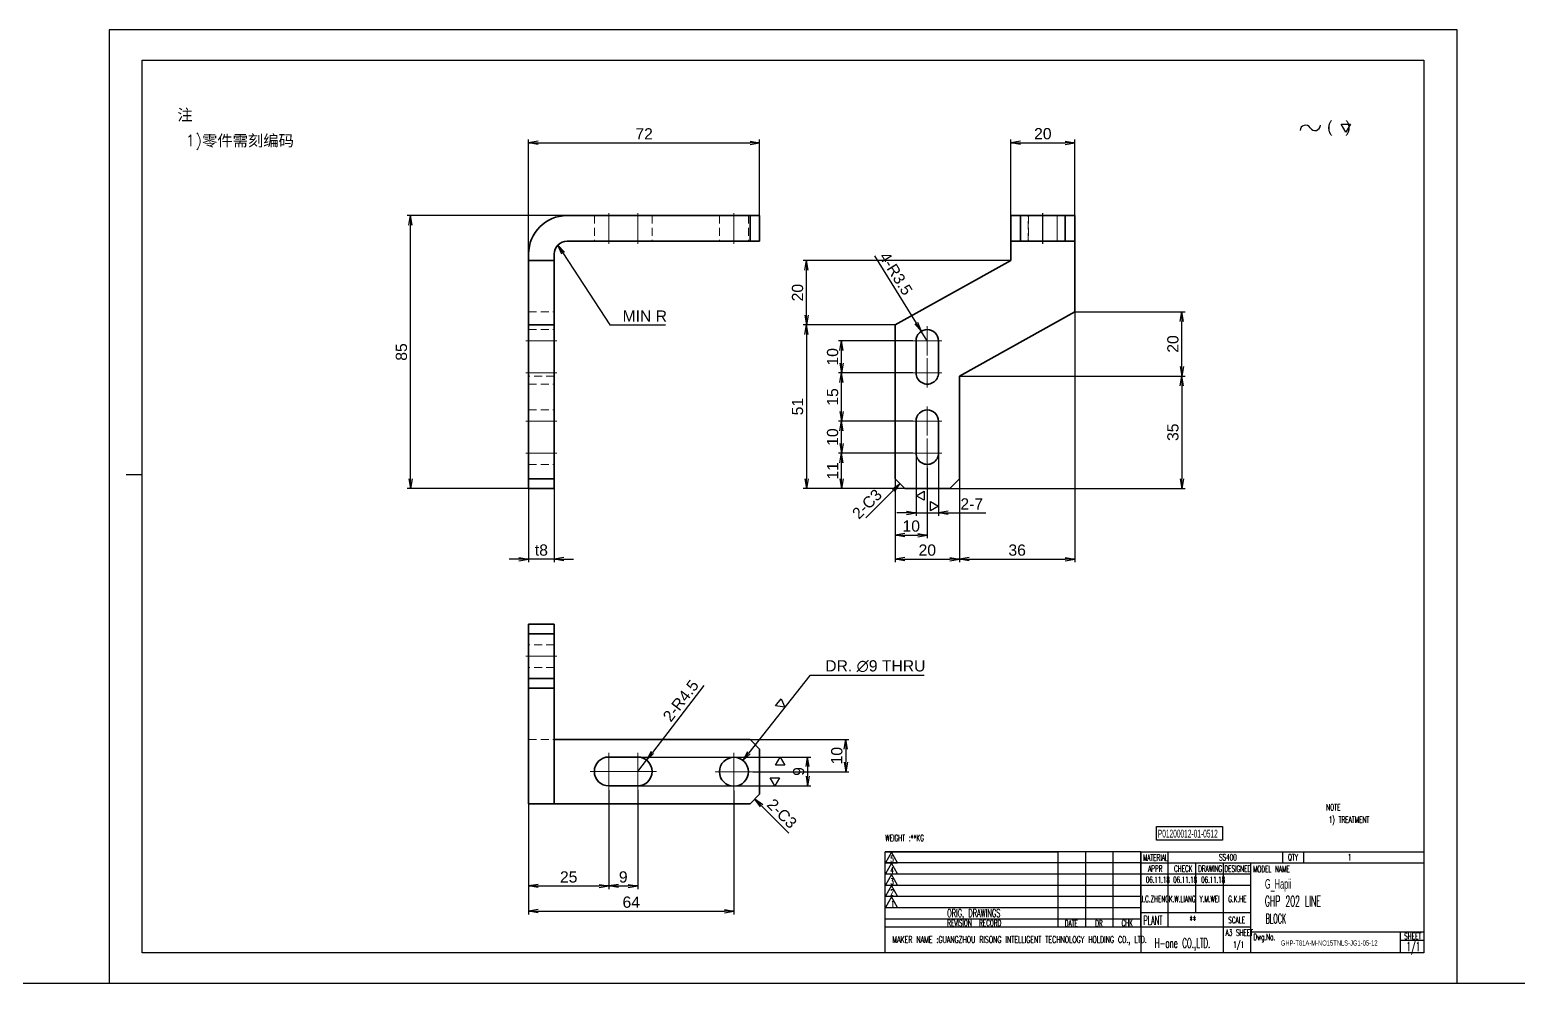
# Model space of a CAD drawing. Header units: millimetres. Extents: x 1842 to 16330, y -758 to 3963.
# Drawn here: x 4625.8 to 5089.6, y -758.3 to -461.3 of the extents above; entities that cross this region are included whole.
import ezdxf
from ezdxf.enums import TextEntityAlignment as Align

# ---------------------------------------------------------------- set-up
doc = ezdxf.new("R2010")
doc.units = ezdxf.units.MM
doc.linetypes.add('CENTER-HOKUTO', pattern=[23, 20, -1, 1, -1])
doc.linetypes.add('HIDDEN-HOKUTO', pattern=[3.8, 2.5, -1.3])
doc.layers.add('AM_7', color=2, linetype='CENTER-HOKUTO', lineweight=30)
doc.layers.add('AM_HID', color=1, linetype='HIDDEN-HOKUTO', lineweight=25)
doc.layers.add('title_frame', color=7, linetype='Continuous')
doc.layers.add('word_dim', color=253, linetype='Continuous')
doc.styles.add('MX_NOTE_STANDARD', font='txt.shx', dxfattribs={"bigfont": 'bigfont.shx'})
doc.styles.get("Standard").update_dxf_attribs({"font": 'arial.ttf'})
doc.dimstyles.new('RS1-1', dxfattribs={"dimtxt": 3.5, "dimasz": 3, "dimexe": 1, "dimexo": 0, "dimgap": 1, "dimtad": 3, "dimdsep": 46, "dimtxsty": 'Standard', "dimblk1": 'OPEN', "dimblk2": 'OPEN', "dimsah": 1, "dimcen": 0, "dimclrd": 256, "dimclre": 256, "dimclrt": 3, "dimazin": 2, "dimtfac": 1, "dimtmove": 0, "dimatfit": 3, "dimldrblk": 'OPEN', "dimfxl": 0, "dimtolj": 1, "dimtzin": 0, "dimarcsym": 0})

# ---------------------------------------------------------------- blocks, each defined once
blk = doc.blocks.new('A$C404331B6')
at = {"layer": 'title_frame'}
for p, q in [((0, -31.5), (0, 0)), ((0, 0), (53.9, 0)), ((79.62, 0), (0, 0)), ((53.9, -23.5), (53.9, 0)), ((62.48, -23.5), (62.48, 0)), ((62.48, -23.5), (62.48, 0)), ((71.05, -23.5), (71.05, 0)), ((71.05, -23.5), (71.05, 0)), ((79.62, 0), (79.62, -31.5)), ((79.62, 0), (167.83, 0)), ((88.2, -23.5), (88.2, 0)), ((123.73, 0), (123.73, -3.5)), ((130.3, 0), (130.3, -3.5)), ((53.9, -3.5), (0, -3.5)), ((79.62, -3.5), (0, -3.5)), ((1.98, -0.12), (0.1, -3.45)), ((0.1, -3.45), (3.86, -3.45)), ((1.98, -3.6), (0.1, -6.92)), ((3.86, -3.45), (1.98, -0.12)), ((3.86, -6.92), (1.98, -3.6)), ((79.62, -3.5), (167.83, -3.5)), ((96.78, -18.9), (96.78, -3.5)), ((105.35, -31.5), (105.35, -3.5)), ((113.92, -31.5), (113.92, -3.5)), ((53.9, -7), (0, -7)), ((79.62, -7), (0, -7)), ((0.1, -6.92), (3.86, -6.92)), ((1.98, -7.13), (0.1, -10.45)), ((3.86, -10.45), (1.98, -7.13)), ((113.92, -7), (79.62, -7)), ((53.9, -10.5), (0, -10.5)), ((79.62, -10.5), (0, -10.5)), ((0.1, -10.45), (3.86, -10.45)), ((1.98, -10.54), (0.1, -13.87)), ((0.1, -13.87), (3.86, -13.87)), ((3.86, -13.87), (1.98, -10.54)), ((113.92, -10.5), (79.62, -10.5)), ((53.9, -14), (0, -14)), ((79.62, -14), (0, -14)), ((53.9, -17.5), (0, -17.5)), ((79.62, -17.5), (0, -17.5)), ((1.98, -14.07), (0.1, -17.4)), ((0.1, -17.4), (3.86, -17.4)), ((3.86, -17.4), (1.98, -14.07)), ((53.9, -21), (0, -21)), ((79.62, -21), (0, -21)), ((79.62, -18.9), (113.92, -18.9)), ((79.62, -23.5), (0, -23.5)), ((113.92, -23.5), (79.62, -23.5)), ((113.92, -25), (167.83, -25)), ((160.48, -25), (160.48, -31.5)), ((160.48, -27.5), (167.83, -27.5)), ((167.83, -31.5), (0, -31.5))]:
    blk.add_line(p, q, dxfattribs=at)
at = {"layer": 'title_frame', "color": 3, "style": 'MX_NOTE_STANDARD', "width": 0.5341}
for s, height, p in [('5', 1.92, (1.59, -3.22)), ('MATERIAL', 1.973, (80.3, -2.79)), ('APPR', 1.973, (81.89, -6.26)), ('CHECK', 1.973, (89.99, -6.26)), ('DRAWING', 1.973, (97.51, -6.26)), ('DESIGNED', 1.973, (105.7, -6.26)), ('MODEL NAME', 1.973, (114.63, -6.41)), ('QTY', 1.973, (125.5, -2.7)), ('4', 1.92, (1.59, -6.7)), ('3', 1.92, (1.59, -10.23)), ('2', 1.92, (1.59, -13.64)), ('1', 1.92, (1.78, -17.17)), ('ORIG, DRAWINGS', 2.4112, (19.27, -20.34)), ('REVISION  RECORD', 1.9728, (19.32, -23.18)), ('DATE', 1.973, (55.94, -23.26)), ('DR', 1.973, (65.43, -23.27)), ('CHK', 1.973, (73.61, -23.23)), ('PLANT', 2.74, (80.46, -22.73)), ('SCALE', 1.973, (106.88, -22.28)), ('MAKER NAME :GUANGZHOU RISONG INTELLIGENT TECHNOLOGY HOLDING CO., LTD.', 2.16, (2.22, -28.43)), ('Dwg.No.', 1.973, (114.71, -27.52)), ('SHEET', 1.973, (161.71, -27.29))]:
    blk.add_text(s, height=height, dxfattribs=at).set_placement(p)
blk = doc.blocks.new('shiage0')
at = {"layer": 'word_dim', "color": 3, "linetype": 'Continuous'}
for centre, start, end in [((1.69, 0), 30, 180), ((4.61, 1.69), 210, 0)]:
    blk.add_arc(centre, 1.69, start, end, dxfattribs=at)
blk = doc.blocks.new('12')
at = {"layer": 'title_frame', "color": 3, "linetype": 'Continuous'}
blk.add_lwpolyline([(20.46, 3.03), (19.01, 5.53), (21.9, 5.53)], close=True, dxfattribs=at)
blk.add_blockref('shiage0', (6.23, 3.56), dxfattribs=at)
blk.add_text('(   )', height=3.5, dxfattribs=at).set_placement((14.64, 3.08))
blk = doc.blocks.new('_Open')
at = {"color": 0, "lineweight": -2}
for p, q in [((-1, 0.17), (0, 0)), ((-1, -0.17), (0, 0)), ((0, 0), (-1, 0))]:
    blk.add_line(p, q, dxfattribs=at)
blk = doc.blocks.new('*D926')
at = {"layer": 'DEFPOINTS', "color": 0, "linetype": 'Continuous', "ltscale": 2, "transparency": 16777216}
for p in [(4744.39, -519.13), (4793.22, -519.13), (4785.22, -604.13)]:
    blk.add_point(p, dxfattribs=at)
at = {"layer": 'word_dim', "linetype": 'Continuous', "lineweight": -2, "ltscale": 2, "transparency": 16777216}
for p, q in [((4793.22, -519.13), (4743.39, -519.13)), ((4744.39, -601.13), (4744.39, -522.13)), ((4785.22, -604.13), (4743.39, -604.13))]:
    blk.add_line(p, q, dxfattribs=at)
at = {"layer": 'word_dim', "linetype": 'Continuous', "lineweight": -2, "ltscale": 2, "transparency": 16777216, "xscale": 3, "yscale": 3, "zscale": 3}
for p, rotation in [((4744.39, -519.13), 90), ((4744.39, -604.13), 270)]:
    blk.add_blockref('_Open', p, dxfattribs=dict(at, rotation=rotation))
at = {"layer": 'word_dim', "color": 3, "linetype": 'Continuous', "ltscale": 2, "transparency": 16777216, "insert": (4741.61, -561.63), "char_height": 3.5, "attachment_point": 5, "rotation": 90}
blk.add_mtext('\\A1;85', dxfattribs=at)
blk = doc.blocks.new('*D927')
at = {"layer": 'DEFPOINTS', "color": 0, "linetype": 'Continuous', "ltscale": 2, "transparency": 16777216}
for p in [(4853.22, -496.43), (4853.22, -523.13), (4781.22, -536.42)]:
    blk.add_point(p, dxfattribs=at)
at = {"layer": 'word_dim', "linetype": 'Continuous', "lineweight": -2, "ltscale": 2, "transparency": 16777216}
for p, q in [((4781.22, -536.42), (4781.22, -495.43)), ((4853.22, -523.13), (4853.22, -495.43)), ((4784.22, -496.43), (4850.22, -496.43))]:
    blk.add_line(p, q, dxfattribs=at)
at = {"layer": 'word_dim', "linetype": 'Continuous', "lineweight": -2, "ltscale": 2, "transparency": 16777216, "xscale": 3, "yscale": 3, "zscale": 3, "rotation": 180}
blk.add_blockref('_Open', (4781.22, -496.43), dxfattribs=at)
at = {"layer": 'word_dim', "linetype": 'Continuous', "lineweight": -2, "ltscale": 2, "transparency": 16777216, "xscale": 3, "yscale": 3, "zscale": 3}
blk.add_blockref('_Open', (4853.22, -496.43), dxfattribs=at)
at = {"layer": 'word_dim', "color": 3, "linetype": 'Continuous', "ltscale": 2, "transparency": 16777216, "insert": (4817.22, -493.67), "char_height": 3.5, "attachment_point": 5}
blk.add_mtext('\\A1;72', dxfattribs=at)
blk = doc.blocks.new('*D928')
at = {"layer": 'DEFPOINTS', "color": 0, "linetype": 'Continuous', "ltscale": 2, "transparency": 16777216}
for p in [(4781.22, -604.13), (4789.22, -604.13), (4781.22, -626.14)]:
    blk.add_point(p, dxfattribs=at)
at = {"layer": 'word_dim', "linetype": 'Continuous', "lineweight": -2, "ltscale": 2, "transparency": 16777216}
for p, q in [((4781.22, -604.13), (4781.22, -627.14)), ((4789.22, -604.13), (4789.22, -627.14)), ((4778.22, -626.14), (4775.22, -626.14)), ((4789.22, -626.14), (4781.22, -626.14)), ((4792.22, -626.14), (4795.22, -626.14))]:
    blk.add_line(p, q, dxfattribs=at)
at = {"layer": 'word_dim', "linetype": 'Continuous', "lineweight": -2, "ltscale": 2, "transparency": 16777216, "xscale": 3, "yscale": 3, "zscale": 3}
blk.add_blockref('_Open', (4781.22, -626.14), dxfattribs=at)
at = {"layer": 'word_dim', "linetype": 'Continuous', "lineweight": -2, "ltscale": 2, "transparency": 16777216, "xscale": 3, "yscale": 3, "zscale": 3, "rotation": 180}
blk.add_blockref('_Open', (4789.22, -626.14), dxfattribs=at)
at = {"layer": 'word_dim', "color": 3, "linetype": 'Continuous', "ltscale": 2, "transparency": 16777216, "insert": (4785.22, -623.35), "char_height": 3.5, "attachment_point": 5}
blk.add_mtext('\\A1;t8', dxfattribs=at)
blk = doc.blocks.new('*D929')
at = {"layer": 'DEFPOINTS', "color": 0, "linetype": 'Continuous', "ltscale": 2, "transparency": 16777216}
for p in [(4895.46, -601.13), (4915.46, -601.13), (4915.46, -626.14)]:
    blk.add_point(p, dxfattribs=at)
at = {"layer": 'word_dim', "linetype": 'Continuous', "lineweight": -2, "ltscale": 2, "transparency": 16777216}
for p, q in [((4895.46, -601.13), (4895.46, -627.14)), ((4915.46, -601.13), (4915.46, -627.14)), ((4898.46, -626.14), (4912.46, -626.14))]:
    blk.add_line(p, q, dxfattribs=at)
at = {"layer": 'word_dim', "linetype": 'Continuous', "lineweight": -2, "ltscale": 2, "transparency": 16777216, "xscale": 3, "yscale": 3, "zscale": 3, "rotation": 180}
blk.add_blockref('_Open', (4895.46, -626.14), dxfattribs=at)
at = {"layer": 'word_dim', "linetype": 'Continuous', "lineweight": -2, "ltscale": 2, "transparency": 16777216, "xscale": 3, "yscale": 3, "zscale": 3}
blk.add_blockref('_Open', (4915.46, -626.14), dxfattribs=at)
at = {"layer": 'word_dim', "color": 3, "linetype": 'Continuous', "ltscale": 2, "transparency": 16777216, "insert": (4905.46, -623.35), "char_height": 3.5, "attachment_point": 5}
blk.add_mtext('\\A1;20', dxfattribs=at)
blk = doc.blocks.new('*D930')
at = {"layer": 'DEFPOINTS', "color": 0, "linetype": 'Continuous', "ltscale": 2, "transparency": 16777216}
for p in [(4951.46, -549.13), (4915.46, -601.13), (4951.46, -626.14)]:
    blk.add_point(p, dxfattribs=at)
at = {"layer": 'word_dim', "linetype": 'Continuous', "lineweight": -2, "ltscale": 2, "transparency": 16777216}
for p, q in [((4951.46, -549.13), (4951.46, -627.14)), ((4915.46, -601.13), (4915.46, -627.14)), ((4918.46, -626.14), (4948.46, -626.14))]:
    blk.add_line(p, q, dxfattribs=at)
at = {"layer": 'word_dim', "linetype": 'Continuous', "lineweight": -2, "ltscale": 2, "transparency": 16777216, "xscale": 3, "yscale": 3, "zscale": 3, "rotation": 180}
blk.add_blockref('_Open', (4915.46, -626.14), dxfattribs=at)
at = {"layer": 'word_dim', "linetype": 'Continuous', "lineweight": -2, "ltscale": 2, "transparency": 16777216, "xscale": 3, "yscale": 3, "zscale": 3}
blk.add_blockref('_Open', (4951.46, -626.14), dxfattribs=at)
at = {"layer": 'word_dim', "color": 3, "linetype": 'Continuous', "ltscale": 2, "transparency": 16777216, "insert": (4933.46, -623.35), "char_height": 3.5, "attachment_point": 5}
blk.add_mtext('\\A1;36', dxfattribs=at)
blk = doc.blocks.new('*D931')
at = {"layer": 'DEFPOINTS', "color": 0, "linetype": 'Continuous', "ltscale": 2, "transparency": 16777216}
for p in [(4915.46, -569.13), (4912.46, -604.13), (4984.79, -604.13)]:
    blk.add_point(p, dxfattribs=at)
at = {"layer": 'word_dim', "linetype": 'Continuous', "lineweight": -2, "ltscale": 2, "transparency": 16777216}
for p, q in [((4915.46, -569.13), (4985.79, -569.13)), ((4984.79, -572.13), (4984.79, -601.13)), ((4912.46, -604.13), (4985.79, -604.13))]:
    blk.add_line(p, q, dxfattribs=at)
at = {"layer": 'word_dim', "linetype": 'Continuous', "lineweight": -2, "ltscale": 2, "transparency": 16777216, "xscale": 3, "yscale": 3, "zscale": 3}
for p, rotation in [((4984.79, -569.13), 90), ((4984.79, -604.13), 270)]:
    blk.add_blockref('_Open', p, dxfattribs=dict(at, rotation=rotation))
at = {"layer": 'word_dim', "color": 3, "linetype": 'Continuous', "ltscale": 2, "transparency": 16777216, "insert": (4982, -586.63), "char_height": 3.5, "attachment_point": 5, "rotation": 90}
blk.add_mtext('\\A1;35', dxfattribs=at)
blk = doc.blocks.new('*D932')
at = {"layer": 'DEFPOINTS', "color": 0, "linetype": 'Continuous', "ltscale": 2, "transparency": 16777216}
for p in [(4951.46, -549.13), (4984.79, -549.13), (4915.46, -569.13)]:
    blk.add_point(p, dxfattribs=at)
at = {"layer": 'word_dim', "linetype": 'Continuous', "lineweight": -2, "ltscale": 2, "transparency": 16777216}
for p, q in [((4951.46, -549.13), (4985.79, -549.13)), ((4984.79, -566.13), (4984.79, -552.13)), ((4915.46, -569.13), (4985.79, -569.13))]:
    blk.add_line(p, q, dxfattribs=at)
at = {"layer": 'word_dim', "linetype": 'Continuous', "lineweight": -2, "ltscale": 2, "transparency": 16777216, "xscale": 3, "yscale": 3, "zscale": 3}
for p, rotation in [((4984.79, -549.13), 90), ((4984.79, -569.13), 270)]:
    blk.add_blockref('_Open', p, dxfattribs=dict(at, rotation=rotation))
at = {"layer": 'word_dim', "color": 3, "linetype": 'Continuous', "ltscale": 2, "transparency": 16777216, "insert": (4982, -559.13), "char_height": 3.5, "attachment_point": 5, "rotation": 90}
blk.add_mtext('\\A1;20', dxfattribs=at)
blk = doc.blocks.new('*D933')
at = {"layer": 'DEFPOINTS', "color": 0, "linetype": 'Continuous', "ltscale": 2, "transparency": 16777216}
for p in [(4895.46, -553.13), (4867.82, -604.13), (4900.55, -604.13)]:
    blk.add_point(p, dxfattribs=at)
at = {"layer": 'word_dim', "linetype": 'Continuous', "lineweight": -2, "ltscale": 2, "transparency": 16777216}
for p, q in [((4895.46, -553.13), (4866.82, -553.13)), ((4867.82, -556.13), (4867.82, -601.13)), ((4900.55, -604.13), (4866.82, -604.13))]:
    blk.add_line(p, q, dxfattribs=at)
at = {"layer": 'word_dim', "linetype": 'Continuous', "lineweight": -2, "ltscale": 2, "transparency": 16777216, "xscale": 3, "yscale": 3, "zscale": 3}
for p, rotation in [((4867.82, -553.13), 90), ((4867.82, -604.13), 270)]:
    blk.add_blockref('_Open', p, dxfattribs=dict(at, rotation=rotation))
at = {"layer": 'word_dim', "color": 3, "linetype": 'Continuous', "ltscale": 2, "transparency": 16777216, "insert": (4865.03, -578.63), "char_height": 3.5, "attachment_point": 5, "rotation": 90}
blk.add_mtext('\\A1;51', dxfattribs=at)
blk = doc.blocks.new('*D934')
at = {"layer": 'DEFPOINTS', "color": 0, "linetype": 'Continuous', "ltscale": 2, "transparency": 16777216}
for p in [(4867.82, -533.13), (4931.46, -533.13), (4895.46, -553.13)]:
    blk.add_point(p, dxfattribs=at)
at = {"layer": 'word_dim', "linetype": 'Continuous', "lineweight": -2, "ltscale": 2, "transparency": 16777216}
for p, q in [((4931.46, -533.13), (4866.82, -533.13)), ((4867.82, -550.13), (4867.82, -536.13)), ((4895.46, -553.13), (4866.82, -553.13))]:
    blk.add_line(p, q, dxfattribs=at)
at = {"layer": 'word_dim', "linetype": 'Continuous', "lineweight": -2, "ltscale": 2, "transparency": 16777216, "xscale": 3, "yscale": 3, "zscale": 3}
for p, rotation in [((4867.82, -533.13), 90), ((4867.82, -553.13), 270)]:
    blk.add_blockref('_Open', p, dxfattribs=dict(at, rotation=rotation))
at = {"layer": 'word_dim', "color": 3, "linetype": 'Continuous', "ltscale": 2, "transparency": 16777216, "insert": (4865.03, -543.13), "char_height": 3.5, "attachment_point": 5, "rotation": 90}
blk.add_mtext('\\A1;20', dxfattribs=at)
blk = doc.blocks.new('*D935')
at = {"layer": 'DEFPOINTS', "color": 0, "linetype": 'Continuous', "ltscale": 2, "transparency": 16777216}
for p in [(4951.46, -496.43), (4931.46, -519.13), (4951.46, -519.13)]:
    blk.add_point(p, dxfattribs=at)
at = {"layer": 'word_dim', "linetype": 'Continuous', "lineweight": -2, "ltscale": 2, "transparency": 16777216}
for p, q in [((4931.46, -519.13), (4931.46, -495.43)), ((4951.46, -519.13), (4951.46, -495.43)), ((4934.46, -496.43), (4948.46, -496.43))]:
    blk.add_line(p, q, dxfattribs=at)
at = {"layer": 'word_dim', "linetype": 'Continuous', "lineweight": -2, "ltscale": 2, "transparency": 16777216, "xscale": 3, "yscale": 3, "zscale": 3, "rotation": 180}
blk.add_blockref('_Open', (4931.46, -496.43), dxfattribs=at)
at = {"layer": 'word_dim', "linetype": 'Continuous', "lineweight": -2, "ltscale": 2, "transparency": 16777216, "xscale": 3, "yscale": 3, "zscale": 3}
blk.add_blockref('_Open', (4951.46, -496.43), dxfattribs=at)
at = {"layer": 'word_dim', "color": 3, "linetype": 'Continuous', "ltscale": 2, "transparency": 16777216, "insert": (4941.46, -493.64), "char_height": 3.5, "attachment_point": 5}
blk.add_mtext('\\A1;20', dxfattribs=at)
blk = doc.blocks.new('*D936')
at = {"layer": 'DEFPOINTS', "color": 0, "linetype": 'Continuous', "ltscale": 2, "transparency": 16777216}
for p in [(4905.46, -597.68), (4895.46, -601.13), (4905.46, -618.64)]:
    blk.add_point(p, dxfattribs=at)
at = {"layer": 'word_dim', "linetype": 'Continuous', "lineweight": -2, "ltscale": 2, "transparency": 16777216}
for p, q in [((4905.46, -597.68), (4905.46, -619.64)), ((4895.46, -601.13), (4895.46, -619.64)), ((4898.46, -618.64), (4902.46, -618.64))]:
    blk.add_line(p, q, dxfattribs=at)
at = {"layer": 'word_dim', "linetype": 'Continuous', "lineweight": -2, "ltscale": 2, "transparency": 16777216, "xscale": 3, "yscale": 3, "zscale": 3, "rotation": 180}
blk.add_blockref('_Open', (4895.46, -618.64), dxfattribs=at)
at = {"layer": 'word_dim', "linetype": 'Continuous', "lineweight": -2, "ltscale": 2, "transparency": 16777216, "xscale": 3, "yscale": 3, "zscale": 3}
blk.add_blockref('_Open', (4905.46, -618.64), dxfattribs=at)
at = {"layer": 'word_dim', "color": 3, "linetype": 'Continuous', "ltscale": 2, "transparency": 16777216, "insert": (4900.46, -615.86), "char_height": 3.5, "attachment_point": 5}
blk.add_mtext('\\A1;10', dxfattribs=at)
blk = doc.blocks.new('*D937')
at = {"layer": 'DEFPOINTS', "color": 0, "linetype": 'Continuous', "ltscale": 2, "transparency": 16777216}
for p in [(4878.75, -593.13), (4900.91, -593.13), (4898.46, -604.13)]:
    blk.add_point(p, dxfattribs=at)
at = {"layer": 'word_dim', "linetype": 'Continuous', "lineweight": -2, "ltscale": 2, "transparency": 16777216}
for p, q in [((4900.91, -593.13), (4877.75, -593.13)), ((4878.75, -601.13), (4878.75, -596.13)), ((4898.46, -604.13), (4877.75, -604.13))]:
    blk.add_line(p, q, dxfattribs=at)
at = {"layer": 'word_dim', "linetype": 'Continuous', "lineweight": -2, "ltscale": 2, "transparency": 16777216, "xscale": 3, "yscale": 3, "zscale": 3}
for p, rotation in [((4878.75, -593.13), 90), ((4878.75, -604.13), 270)]:
    blk.add_blockref('_Open', p, dxfattribs=dict(at, rotation=rotation))
at = {"layer": 'word_dim', "color": 3, "linetype": 'Continuous', "ltscale": 2, "transparency": 16777216, "insert": (4875.99, -598.63), "char_height": 3.5, "attachment_point": 5, "rotation": 90}
blk.add_mtext('\\A1;11', dxfattribs=at)
blk = doc.blocks.new('*D938')
at = {"layer": 'DEFPOINTS', "color": 0, "linetype": 'Continuous', "ltscale": 2, "transparency": 16777216}
for p in [(4878.75, -583.13), (4900.91, -583.13), (4900.91, -593.13)]:
    blk.add_point(p, dxfattribs=at)
at = {"layer": 'word_dim', "linetype": 'Continuous', "lineweight": -2, "ltscale": 2, "transparency": 16777216}
for p, q in [((4900.91, -583.13), (4877.75, -583.13)), ((4878.75, -590.13), (4878.75, -586.13)), ((4900.91, -593.13), (4877.75, -593.13))]:
    blk.add_line(p, q, dxfattribs=at)
at = {"layer": 'word_dim', "linetype": 'Continuous', "lineweight": -2, "ltscale": 2, "transparency": 16777216, "xscale": 3, "yscale": 3, "zscale": 3}
for p, rotation in [((4878.75, -583.13), 90), ((4878.75, -593.13), 270)]:
    blk.add_blockref('_Open', p, dxfattribs=dict(at, rotation=rotation))
at = {"layer": 'word_dim', "color": 3, "linetype": 'Continuous', "ltscale": 2, "transparency": 16777216, "insert": (4875.96, -588.13), "char_height": 3.5, "attachment_point": 5, "rotation": 90}
blk.add_mtext('\\A1;10', dxfattribs=at)
blk = doc.blocks.new('*D939')
at = {"layer": 'DEFPOINTS', "color": 0, "linetype": 'Continuous', "ltscale": 2, "transparency": 16777216}
for p in [(4878.75, -568.13), (4900.91, -568.13), (4900.91, -583.13)]:
    blk.add_point(p, dxfattribs=at)
at = {"layer": 'word_dim', "linetype": 'Continuous', "lineweight": -2, "ltscale": 2, "transparency": 16777216}
for p, q in [((4900.91, -568.13), (4877.75, -568.13)), ((4878.75, -580.13), (4878.75, -571.13)), ((4900.91, -583.13), (4877.75, -583.13))]:
    blk.add_line(p, q, dxfattribs=at)
at = {"layer": 'word_dim', "linetype": 'Continuous', "lineweight": -2, "ltscale": 2, "transparency": 16777216, "xscale": 3, "yscale": 3, "zscale": 3}
for p, rotation in [((4878.75, -568.13), 90), ((4878.75, -583.13), 270)]:
    blk.add_blockref('_Open', p, dxfattribs=dict(at, rotation=rotation))
at = {"layer": 'word_dim', "color": 3, "linetype": 'Continuous', "ltscale": 2, "transparency": 16777216, "insert": (4875.96, -575.63), "char_height": 3.5, "attachment_point": 5, "rotation": 90}
blk.add_mtext('\\A1;15', dxfattribs=at)
blk = doc.blocks.new('*D940')
at = {"layer": 'DEFPOINTS', "color": 0, "linetype": 'Continuous', "ltscale": 2, "transparency": 16777216}
for p in [(4878.75, -558.13), (4900.91, -558.13), (4900.91, -568.13)]:
    blk.add_point(p, dxfattribs=at)
at = {"layer": 'word_dim', "linetype": 'Continuous', "lineweight": -2, "ltscale": 2, "transparency": 16777216}
for p, q in [((4900.91, -558.13), (4877.75, -558.13)), ((4878.75, -565.13), (4878.75, -561.13)), ((4900.91, -568.13), (4877.75, -568.13))]:
    blk.add_line(p, q, dxfattribs=at)
at = {"layer": 'word_dim', "linetype": 'Continuous', "lineweight": -2, "ltscale": 2, "transparency": 16777216, "xscale": 3, "yscale": 3, "zscale": 3}
for p, rotation in [((4878.75, -558.13), 90), ((4878.75, -568.13), 270)]:
    blk.add_blockref('_Open', p, dxfattribs=dict(at, rotation=rotation))
at = {"layer": 'word_dim', "color": 3, "linetype": 'Continuous', "ltscale": 2, "transparency": 16777216, "insert": (4875.96, -563.13), "char_height": 3.5, "attachment_point": 5, "rotation": 90}
blk.add_mtext('\\A1;10', dxfattribs=at)
blk = doc.blocks.new('*D941')
at = {"layer": 'DEFPOINTS', "color": 0, "linetype": 'Continuous', "ltscale": 2, "transparency": 16777216}
for p in [(4901.96, -593.13), (4908.96, -593.13), (4908.96, -611.71)]:
    blk.add_point(p, dxfattribs=at)
at = {"layer": 'word_dim', "linetype": 'Continuous', "lineweight": -2, "ltscale": 2, "transparency": 16777216}
for p, q in [((4901.96, -593.13), (4901.96, -612.71)), ((4908.96, -593.13), (4908.96, -612.71)), ((4898.96, -611.71), (4895.96, -611.71)), ((4901.96, -611.71), (4908.96, -611.71)), ((4911.96, -611.71), (4923.66, -611.71))]:
    blk.add_line(p, q, dxfattribs=at)
at = {"layer": 'word_dim', "linetype": 'Continuous', "lineweight": -2, "ltscale": 2, "transparency": 16777216, "xscale": 3, "yscale": 3, "zscale": 3}
blk.add_blockref('_Open', (4901.96, -611.71), dxfattribs=at)
at = {"layer": 'word_dim', "linetype": 'Continuous', "lineweight": -2, "ltscale": 2, "transparency": 16777216, "xscale": 3, "yscale": 3, "zscale": 3, "rotation": 180}
blk.add_blockref('_Open', (4908.96, -611.71), dxfattribs=at)
at = {"layer": 'word_dim', "color": 3, "linetype": 'Continuous', "ltscale": 2, "transparency": 16777216, "insert": (4919.31, -608.95), "char_height": 3.5, "attachment_point": 5}
blk.add_mtext('\\A1;2-7', dxfattribs=at)
blk = doc.blocks.new('*D942')
at = {"layer": 'DEFPOINTS', "color": 0, "linetype": 'Continuous', "ltscale": 2, "transparency": 16777216}
for p in [(4903.6, -555.16), (4905.46, -558.13)]:
    blk.add_point(p, dxfattribs=at)
at = {"layer": 'word_dim', "linetype": 'Continuous', "lineweight": -2, "ltscale": 2, "transparency": 16777216}
for p, q in [((4888.99, -531.71), (4902.02, -552.62)), ((4905.46, -558.13), (4903.6, -555.16))]:
    blk.add_line(p, q, dxfattribs=at)
at = {"layer": 'word_dim', "linetype": 'Continuous', "lineweight": -2, "ltscale": 2, "transparency": 16777216, "xscale": 3, "yscale": 3, "zscale": 3, "rotation": 301.9357945986398}
blk.add_blockref('_Open', (4903.6, -555.16), dxfattribs=at)
at = {"layer": 'word_dim', "color": 3, "linetype": 'Continuous', "ltscale": 2, "transparency": 16777216, "insert": (4895.7, -537.2), "char_height": 3.5, "attachment_point": 5, "rotation": 301.9358}
blk.add_mtext('\\A1;4-R3.5', dxfattribs=at)
blk = doc.blocks.new('*D943')
at = {"layer": 'DEFPOINTS', "color": 0, "linetype": 'Continuous', "ltscale": 2, "transparency": 16777216}
for p in [(4806.22, -698.14), (4781.22, -702.37), (4806.22, -727.96)]:
    blk.add_point(p, dxfattribs=at)
at = {"layer": 'word_dim', "linetype": 'Continuous', "lineweight": -2, "ltscale": 2, "transparency": 16777216}
for p, q in [((4806.22, -698.14), (4806.22, -728.96)), ((4781.22, -702.37), (4781.22, -728.96)), ((4784.22, -727.96), (4803.22, -727.96))]:
    blk.add_line(p, q, dxfattribs=at)
at = {"layer": 'word_dim', "linetype": 'Continuous', "lineweight": -2, "ltscale": 2, "transparency": 16777216, "xscale": 3, "yscale": 3, "zscale": 3, "rotation": 180}
blk.add_blockref('_Open', (4781.22, -727.96), dxfattribs=at)
at = {"layer": 'word_dim', "linetype": 'Continuous', "lineweight": -2, "ltscale": 2, "transparency": 16777216, "xscale": 3, "yscale": 3, "zscale": 3}
blk.add_blockref('_Open', (4806.22, -727.96), dxfattribs=at)
at = {"layer": 'word_dim', "color": 3, "linetype": 'Continuous', "ltscale": 2, "transparency": 16777216, "insert": (4793.72, -725.17), "char_height": 3.5, "attachment_point": 5}
blk.add_mtext('\\A1;25', dxfattribs=at)
blk = doc.blocks.new('*D944')
at = {"layer": 'DEFPOINTS', "color": 0, "linetype": 'Continuous', "ltscale": 2, "transparency": 16777216}
for p in [(4806.22, -698.14), (4815.22, -698.14), (4815.22, -727.96)]:
    blk.add_point(p, dxfattribs=at)
at = {"layer": 'word_dim', "linetype": 'Continuous', "lineweight": -2, "ltscale": 2, "transparency": 16777216}
for p, q in [((4806.22, -698.14), (4806.22, -728.96)), ((4815.22, -698.14), (4815.22, -728.96)), ((4809.22, -727.96), (4812.22, -727.96))]:
    blk.add_line(p, q, dxfattribs=at)
at = {"layer": 'word_dim', "linetype": 'Continuous', "lineweight": -2, "ltscale": 2, "transparency": 16777216, "xscale": 3, "yscale": 3, "zscale": 3, "rotation": 180}
blk.add_blockref('_Open', (4806.22, -727.96), dxfattribs=at)
at = {"layer": 'word_dim', "linetype": 'Continuous', "lineweight": -2, "ltscale": 2, "transparency": 16777216, "xscale": 3, "yscale": 3, "zscale": 3}
blk.add_blockref('_Open', (4815.22, -727.96), dxfattribs=at)
at = {"layer": 'word_dim', "color": 3, "linetype": 'Continuous', "ltscale": 2, "transparency": 16777216, "insert": (4810.72, -725.17), "char_height": 3.5, "attachment_point": 5}
blk.add_mtext('\\A1;9', dxfattribs=at)
blk = doc.blocks.new('*D945')
at = {"layer": 'DEFPOINTS', "color": 0, "linetype": 'Continuous', "ltscale": 2, "transparency": 16777216}
for p in [(4845.22, -698.22), (4781.22, -702.37), (4845.22, -735.81)]:
    blk.add_point(p, dxfattribs=at)
at = {"layer": 'word_dim', "linetype": 'Continuous', "lineweight": -2, "ltscale": 2, "transparency": 16777216}
for p, q in [((4845.22, -698.22), (4845.22, -736.81)), ((4781.22, -702.37), (4781.22, -736.81)), ((4784.22, -735.81), (4842.22, -735.81))]:
    blk.add_line(p, q, dxfattribs=at)
at = {"layer": 'word_dim', "linetype": 'Continuous', "lineweight": -2, "ltscale": 2, "transparency": 16777216, "xscale": 3, "yscale": 3, "zscale": 3, "rotation": 180}
blk.add_blockref('_Open', (4781.22, -735.81), dxfattribs=at)
at = {"layer": 'word_dim', "linetype": 'Continuous', "lineweight": -2, "ltscale": 2, "transparency": 16777216, "xscale": 3, "yscale": 3, "zscale": 3}
blk.add_blockref('_Open', (4845.22, -735.81), dxfattribs=at)
at = {"layer": 'word_dim', "color": 3, "linetype": 'Continuous', "ltscale": 2, "transparency": 16777216, "insert": (4813.22, -733.02), "char_height": 3.5, "attachment_point": 5}
blk.add_mtext('\\A1;64', dxfattribs=at)
blk = doc.blocks.new('*D946')
at = {"layer": 'DEFPOINTS', "color": 0, "linetype": 'Continuous', "ltscale": 2, "transparency": 16777216}
for p in [(4850.22, -682.37), (4851.07, -692.37), (4880.06, -692.37)]:
    blk.add_point(p, dxfattribs=at)
at = {"layer": 'word_dim', "linetype": 'Continuous', "lineweight": -2, "ltscale": 2, "transparency": 16777216}
for p, q in [((4850.22, -682.37), (4881.06, -682.37)), ((4880.06, -685.37), (4880.06, -689.37)), ((4851.07, -692.37), (4881.06, -692.37))]:
    blk.add_line(p, q, dxfattribs=at)
at = {"layer": 'word_dim', "linetype": 'Continuous', "lineweight": -2, "ltscale": 2, "transparency": 16777216, "xscale": 3, "yscale": 3, "zscale": 3}
for p, rotation in [((4880.06, -682.37), 90), ((4880.06, -692.37), 270)]:
    blk.add_blockref('_Open', p, dxfattribs=dict(at, rotation=rotation))
at = {"layer": 'word_dim', "color": 3, "linetype": 'Continuous', "ltscale": 2, "transparency": 16777216, "insert": (4877.27, -687.37), "char_height": 3.5, "attachment_point": 5, "rotation": 90}
blk.add_mtext('\\A1;10', dxfattribs=at)
blk = doc.blocks.new('*D947')
at = {"layer": 'DEFPOINTS', "color": 0, "linetype": 'Continuous', "ltscale": 2, "transparency": 16777216}
for p in [(4815.22, -687.79), (4815.22, -696.79), (4868.18, -696.79)]:
    blk.add_point(p, dxfattribs=at)
at = {"layer": 'word_dim', "linetype": 'Continuous', "lineweight": -2, "ltscale": 2, "transparency": 16777216}
for p, q in [((4815.22, -687.79), (4869.18, -687.79)), ((4868.18, -690.79), (4868.18, -693.79)), ((4815.22, -696.79), (4869.18, -696.79))]:
    blk.add_line(p, q, dxfattribs=at)
at = {"layer": 'word_dim', "linetype": 'Continuous', "lineweight": -2, "ltscale": 2, "transparency": 16777216, "xscale": 3, "yscale": 3, "zscale": 3}
for p, rotation in [((4868.18, -687.79), 90), ((4868.18, -696.79), 270)]:
    blk.add_blockref('_Open', p, dxfattribs=dict(at, rotation=rotation))
at = {"layer": 'word_dim', "color": 3, "linetype": 'Continuous', "ltscale": 2, "transparency": 16777216, "insert": (4865.39, -692.29), "char_height": 3.5, "attachment_point": 5, "rotation": 90}
blk.add_mtext('\\A1;9', dxfattribs=at)
blk = doc.blocks.new('*D948')
at = {"layer": 'DEFPOINTS', "color": 0, "linetype": 'Continuous', "ltscale": 2, "transparency": 16777216}
for p in [(4848, -688.84), (4842.43, -695.91)]:
    blk.add_point(p, dxfattribs=at)
at = {"layer": 'word_dim', "linetype": 'Continuous', "lineweight": -2, "ltscale": 2, "transparency": 16777216}
for p, q in [((4868.84, -662.39), (4849.86, -686.48)), ((4904.5, -662.39), (4868.84, -662.39))]:
    blk.add_line(p, q, dxfattribs=at)
at = {"layer": 'word_dim', "linetype": 'Continuous', "lineweight": -2, "ltscale": 2, "transparency": 16777216, "xscale": 3, "yscale": 3, "zscale": 3, "rotation": 231.7727911831568}
blk.add_blockref('_Open', (4848, -688.84), dxfattribs=at)
at = {"layer": 'word_dim', "color": 3, "linetype": 'Continuous', "ltscale": 2, "transparency": 16777216, "insert": (4889.27, -659.5), "char_height": 3.5, "attachment_point": 5}
blk.add_mtext('\\A1;DR. ∅9 THRU', dxfattribs=at)
blk = doc.blocks.new('shiage1')
at = {"layer": 'word_dim', "color": 3, "linetype": 'Continuous'}
for p, q in [((0, 0), (-1.44, 2.5)), ((-1.44, 2.5), (1.44, 2.5)), ((1.44, 2.5), (0, 0))]:
    blk.add_line(p, q, dxfattribs=at)
blk = doc.blocks.new('*D949')
at = {"layer": 'DEFPOINTS', "color": 0, "linetype": 'Continuous', "ltscale": 2, "transparency": 16777216}
for p in [(4817.96, -688.72), (4815.22, -692.29)]:
    blk.add_point(p, dxfattribs=at)
at = {"layer": 'word_dim', "linetype": 'Continuous', "lineweight": -2, "ltscale": 2, "transparency": 16777216}
for p, q in [((4835.84, -665.47), (4819.79, -686.35)), ((4815.22, -692.29), (4817.96, -688.72))]:
    blk.add_line(p, q, dxfattribs=at)
at = {"layer": 'word_dim', "linetype": 'Continuous', "lineweight": -2, "ltscale": 2, "transparency": 16777216, "xscale": 3, "yscale": 3, "zscale": 3, "rotation": 232.4445125226115}
blk.add_blockref('_Open', (4817.96, -688.72), dxfattribs=at)
at = {"layer": 'word_dim', "color": 3, "linetype": 'Continuous', "ltscale": 2, "transparency": 16777216, "insert": (4828.65, -670.25), "char_height": 3.5, "attachment_point": 5, "rotation": 52.4445}
blk.add_mtext('\\A1;2-R4.5', dxfattribs=at)

msp = doc.modelspace()

# ---------------------------------------------------------------- linework, layer by layer
at = {"color": 7, "lineweight": 35}
for p, q in [((4793.216, -519.134), (4850.216, -519.134)), ((4793.216, -527.134), (4850.216, -527.134)), ((4781.216, -553.134), (4781.216, -533.134)), ((4789.216, -553.134), (4789.216, -533.134)), ((4895.456, -553.134), (4931.456, -533.134)), ((4951.456, -549.134), (4915.456, -569.134)), ((4781.216, -601.134), (4781.216, -553.134)), ((4789.216, -601.134), (4789.216, -553.134)), ((4895.456, -601.134), (4895.456, -553.134)), ((4915.456, -569.134), (4915.456, -601.134)), ((4781.216, -702.374), (4781.216, -666.374)), ((4789.216, -702.374), (4789.216, -666.374)), ((4793.216, -682.374), (4850.216, -682.374)), ((4793.216, -702.374), (4850.216, -702.374))]:
    msp.add_line(p, q, dxfattribs=at)
at = {"color": 7, "lineweight": 35, "ltscale": 0.075}
for p, q in [((4853.216, -519.134), (4850.216, -519.134)), ((4934.456, -519.134), (4931.456, -519.134)), ((4951.456, -519.134), (4948.456, -519.134)), ((4850.216, -527.134), (4853.216, -527.134)), ((4931.456, -527.134), (4934.456, -527.134)), ((4948.456, -527.134), (4951.456, -527.134)), ((4781.216, -604.134), (4781.216, -601.134)), ((4789.216, -604.134), (4789.216, -601.134)), ((4781.216, -649.374), (4781.216, -646.374)), ((4789.216, -649.374), (4789.216, -646.374)), ((4781.216, -663.374), (4781.216, -666.374)), ((4789.216, -663.374), (4789.216, -666.374))]:
    msp.add_line(p, q, dxfattribs=at)
at = {"color": 7, "lineweight": 35, "ltscale": 0.2}
for p, q in [((4850.216, -527.134), (4850.216, -519.134)), ((4853.216, -527.134), (4853.216, -519.134)), ((4931.456, -527.134), (4931.456, -519.134)), ((4934.456, -527.134), (4934.456, -519.134)), ((4948.456, -527.134), (4948.456, -519.134)), ((4951.456, -527.134), (4951.456, -519.134)), ((4781.216, -533.134), (4789.216, -533.134)), ((4789.216, -553.134), (4781.216, -553.134)), ((4789.216, -601.134), (4781.216, -601.134)), ((4789.216, -604.134), (4781.216, -604.134)), ((4789.216, -646.374), (4781.216, -646.374)), ((4789.216, -649.374), (4781.216, -649.374)), ((4781.216, -663.374), (4789.216, -663.374)), ((4781.216, -666.374), (4789.216, -666.374)), ((4781.216, -702.374), (4789.216, -702.374))]:
    msp.add_line(p, q, dxfattribs=at)
at = {"color": 7, "lineweight": 35, "ltscale": 0.35}
for p, q in [((4934.456, -519.134), (4948.456, -519.134)), ((4948.456, -527.134), (4934.456, -527.134)), ((4912.456, -604.134), (4898.456, -604.134)), ((4781.216, -663.374), (4781.216, -649.374)), ((4789.216, -663.374), (4789.216, -649.374)), ((4853.216, -699.374), (4853.216, -685.374))]:
    msp.add_line(p, q, dxfattribs=at)
at = {"color": 7, "lineweight": 35, "ltscale": 0.1}
for p, q in [((4931.456, -531.134), (4931.456, -527.134)), ((4951.456, -531.134), (4951.456, -527.134)), ((4789.216, -682.374), (4793.216, -682.374)), ((4789.216, -702.374), (4793.216, -702.374))]:
    msp.add_line(p, q, dxfattribs=at)
at = {"color": 7, "lineweight": 35, "ltscale": 0.05}
for p, q in [((4781.216, -533.134), (4781.216, -531.134)), ((4789.216, -533.134), (4789.216, -531.134)), ((4931.456, -533.134), (4931.456, -531.134))]:
    msp.add_line(p, q, dxfattribs=at)
at = {"color": 7, "lineweight": 35, "ltscale": 0.45}
msp.add_line((4951.456, -549.134), (4951.456, -531.134), dxfattribs=at)
at = {"color": 7, "lineweight": 35, "ltscale": 0.25}
for p, q in [((4901.956, -568.134), (4901.956, -558.134)), ((4908.956, -558.134), (4908.956, -568.134)), ((4901.956, -593.134), (4901.956, -583.134)), ((4908.956, -583.134), (4908.956, -593.134))]:
    msp.add_line(p, q, dxfattribs=at)
at = {"color": 7, "lineweight": 35, "ltscale": 0.106066}
for p, q in [((4898.456, -604.134), (4895.456, -601.134)), ((4912.456, -604.134), (4915.456, -601.134)), ((4850.216, -682.374), (4853.216, -685.374)), ((4853.216, -699.374), (4850.216, -702.374))]:
    msp.add_line(p, q, dxfattribs=at)
at = {"color": 7, "lineweight": 35, "ltscale": 0.225}
for p, q in [((4806.216, -687.792), (4815.216, -687.792)), ((4815.216, -696.792), (4806.216, -696.792))]:
    msp.add_line(p, q, dxfattribs=at)
msp.add_line((1841.956, -758.252), (16329.761, -758.252))
at = {"color": 7, "lineweight": 35}
msp.add_circle((4845.216, -692.374), 4.5, dxfattribs=at)
for centre, radius, start, end in [((4793.216, -531.134), 12, 90, 179.99999), ((4793.216, -531.134), 4, 90, 180.00001), ((4905.456, -558.134), 3.5, 0, 179.99999), ((4905.456, -568.134), 3.5, 179.99999, 0), ((4905.456, -583.134), 3.5, 0, 179.99999), ((4905.456, -593.134), 3.5, 179.99999, 0), ((4806.216, -692.292), 4.5, 90, 270), ((4815.216, -692.292), 4.5, 270, 90)]:
    msp.add_arc(centre, radius, start, end, dxfattribs=at)
at = {"layer": 'AM_7', "color": 2, "lineweight": 13}
for p, q in [((4806.216, -518.334), (4806.216, -527.934)), ((4815.216, -518.334), (4815.216, -527.934)), ((4845.216, -518.334), (4845.216, -527.934)), ((4941.375, -518.334), (4941.375, -527.934)), ((4941.456, -518.334), (4941.456, -527.934)), ((4905.456, -553.584), (4905.456, -562.684)), ((4780.416, -558.134), (4790.016, -558.134)), ((4910.006, -558.134), (4900.906, -558.134)), ((4905.456, -563.584), (4905.456, -572.684)), ((4780.416, -568.134), (4790.016, -568.134)), ((4910.006, -568.134), (4900.906, -568.134)), ((4905.456, -578.584), (4905.456, -587.684)), ((4780.416, -583.134), (4790.016, -583.134)), ((4910.006, -583.134), (4900.906, -583.134)), ((4905.456, -588.584), (4905.456, -597.684)), ((4780.416, -593.134), (4790.016, -593.134)), ((4910.006, -593.134), (4900.906, -593.134)), ((4780.416, -656.374), (4790.016, -656.374)), ((4806.216, -686.442), (4806.216, -698.142)), ((4815.216, -686.442), (4815.216, -698.142)), ((4845.216, -686.524), (4845.216, -698.224)), ((4812.066, -692.292), (4800.366, -692.292)), ((4821.066, -692.292), (4809.366, -692.292)), ((4851.066, -692.374), (4839.366, -692.374))]:
    msp.add_line(p, q, dxfattribs=at)
at = {"layer": 'AM_HID', "color": 1, "lineweight": 13}
for p, q in [((4801.716, -519.134), (4801.716, -527.134)), ((4819.716, -519.134), (4819.716, -527.134)), ((4840.716, -519.134), (4840.716, -527.134)), ((4849.716, -519.134), (4849.716, -527.134)), ((4850.216, -527.134), (4850.216, -519.134)), ((4936.875, -527.134), (4936.875, -519.134)), ((4936.956, -519.134), (4936.956, -527.134)), ((4945.875, -527.134), (4945.875, -519.134)), ((4945.956, -519.134), (4945.956, -527.134)), ((4781.216, -549.134), (4789.216, -549.134)), ((4781.216, -554.634), (4789.216, -554.634)), ((4789.216, -569.134), (4781.216, -569.134)), ((4781.216, -571.634), (4789.216, -571.634)), ((4781.216, -579.634), (4789.216, -579.634)), ((4781.216, -596.634), (4789.216, -596.634)), ((4781.216, -601.134), (4789.216, -601.134)), ((4789.216, -652.874), (4781.216, -652.874)), ((4789.216, -659.874), (4781.216, -659.874)), ((4781.216, -682.374), (4789.216, -682.374))]:
    msp.add_line(p, q, dxfattribs=at)
at = {"layer": 'title_frame'}
for p, q in [((4655.837, -599.752), (4660.837, -599.752)), ((4976.883, -709.479), (4997.411, -709.479)), ((4976.883, -713.679), (4976.883, -709.479)), ((4997.411, -709.479), (4997.411, -713.679)), ((4997.411, -713.679), (4976.883, -713.679)), ((4971.987, -717.289), (4971.987, -720.789)), ((4971.987, -740.789), (4971.987, -717.289)), ((4971.987, -717.289), (4971.987, -748.789)), ((5060.187, -748.789), (5006.287, -748.789)), ((5060.187, -748.789), (5006.287, -748.789))]:
    msp.add_line(p, q, dxfattribs=at)
at = {"layer": 'title_frame', "color": 4}
msp.add_lwpolyline([(5070.512, -461.252), (4650.512, -461.252), (4650.512, -758.252), (5070.512, -758.252)], close=True, dxfattribs=at)
at = {"layer": 'title_frame'}
msp.add_lwpolyline([(4660.837, -470.714), (5060.187, -470.714), (5060.187, -748.789), (4660.837, -748.789)], close=True, dxfattribs=at)
at = {"layer": 'word_dim', "color": 3, "linetype": 'Continuous', "ltscale": 2}
for points in [[(4901.956, -606.379), (4904.459, -604.934), (4904.459, -607.824)], [(4908.956, -609.643), (4906.453, -611.088), (4906.453, -608.198)], [(4859.604, -687.792), (4861.049, -690.295), (4858.159, -690.295)], [(4857.981, -696.792), (4856.536, -694.289), (4859.426, -694.289)]]:
    msp.add_lwpolyline(points, close=True, dxfattribs=at)

# ---------------------------------------------------------------- block references
at = {"layer": 'word_dim', "linetype": 'Continuous', "ltscale": 2}
msp.add_blockref('12', (5015.406, -496.215), dxfattribs=at)
at = {"layer": 'word_dim', "color": 3, "linetype": 'Continuous', "ltscale": 2, "rotation": 51.77279118316592}
msp.add_blockref('shiage1', (4861.034, -672.292), dxfattribs=at)
at = {"layer": 'word_dim', "ltscale": 2}
msp.add_blockref('A$C404331B6', (4892.362, -717.289), dxfattribs=at)

# ---------------------------------------------------------------- texts
at = {"ltscale": 2, "char_height": 3.5, "attachment_point": 1}
for s, insert, width in [('{\\fSimSun|b0|i0|c134|p2;\\C3;注}', (4671.803, -486.009), 10.36469), ('{\\Fromans,bigfont|c134;\\C3;1)\\fSimSun|b0|i0|c134|p2;零件需刻编码}', (4674.368, -494.017), 96.90613)]:
    msp.add_mtext(s, dxfattribs=dict(at, insert=insert, width=width))
at = {"linetype": 'Continuous', "insert": (5010.664, -727.769), "char_height": 3, "width": 50.9, "attachment_point": 4}
msp.add_mtext('{\\W0.5;\\C3;G_Hapii }', dxfattribs=at)
at = {"color": 3, "linetype": 'Continuous', "insert": (5015.619, -744.927), "char_height": 1.6, "width": 37.13137, "attachment_point": 1}
msp.add_mtext('{\\W0.65;GHP-T81A-M-NO15TNLS-JG1-05-12}', dxfattribs=at)
at = {"layer": 'title_frame', "color": 3, "style": 'MX_NOTE_STANDARD'}
for s, height, width, p in [('NOTE', 2, 0.5341, (5029.773, -704.427)), ('1) TREATMENT', 2, 0.5341, (5030.551, -708.324)), ('WEIGHT :**KG ', 1.96, 0.545, (4892.386, -713.973)), ('SS400', 1.9728, 0.5341, (4996.36, -719.991)), ('1', 1.973, 0.5341, (5036.488, -719.991)), ('06.11.18', 1.9, 0.5341, (4973.573, -726.966)), ('06.11.18', 1.9, 0.5341, (4982.085, -726.966)), ('06.11.18', 1.9, 0.5341, (4990.803, -726.966)), ('GHP 202 LINE', 3.3, 0.5341, (5010.625, -734.338)), ('**', 2.74, 0.5341, (4987.18, -740.02)), ('BLOCK', 2.94, 0.5, (5010.873, -739.603)), ('A3 SHEET', 1.9728, 0.5341, (4998.416, -743.466)), ('H-one CO.,LTD.', 3, 0.5341, (4976.342, -747.24)), ('1/1', 1.9728, 0.5341, (5000.768, -747.22)), ('1/1', 3, 0.5341, (5054.793, -748.314))]:
    msp.add_text(s, height=height, dxfattribs=dict(at, width=width)).set_placement(p)
at = {"layer": 'title_frame', "color": 3, "style": 'MX_NOTE_STANDARD', "width": 0.5341}
for s, p in [('J.C.ZHENG', (4976.319, -733.583)), ('K.W.LIANG', (4984.914, -733.604)), ('Y.M.WEI', (4993.393, -733.601)), ('G.K.HE', (5002.064, -733.604))]:
    msp.add_text(s, height=1.9728, dxfattribs=at).set_placement(p, align=Align.BOTTOM_CENTER)
at = {"layer": 'title_frame', "color": 3, "insert": (4977.297, -710.435), "char_height": 2.45, "width": 4.1107, "attachment_point": 1, "style": 'MX_NOTE_STANDARD'}
msp.add_mtext('{\\f3 of 9 Barcode|b0|i0|c0|p82;\\W0.5;P01200012-01-0512}', dxfattribs=at)
at = {"layer": 'word_dim', "color": 3, "linetype": 'Continuous', "ltscale": 2}
for rotation, p in [(45, (4884.149, -613.941)), (315, (4855.216, -702.874))]:
    msp.add_text('2-C3', height=3.5, rotation=rotation, dxfattribs=at).set_placement(p)
at = {"layer": 'word_dim', "color": 3, "linetype": 'Continuous', "ltscale": 2, "insert": (4810.504, -552.179), "char_height": 3.5, "width": 26.72576, "attachment_point": 7}
msp.add_mtext('MIN R', dxfattribs=at)

# ---------------------------------------------------------------- dimensions: what is measured, and where the dimension line sits
at = {"layer": 'word_dim', "linetype": 'Continuous', "ltscale": 2}
for base, p1, p2, picture, middle in [((4853.216, -496.426), (4781.216, -536.415), (4853.216, -523.134), '*D927', (4817.216, -493.668)), ((4951.456, -496.426), (4931.456, -519.134), (4951.456, -519.134), '*D935', (4941.456, -493.639)), ((4951.456, -626.136), (4915.456, -601.134), (4951.456, -549.134), '*D930', (4933.456, -623.347)), ((4905.456, -618.644), (4895.456, -601.134), (4905.456, -597.684), '*D936', (4900.456, -615.857)), ((4915.456, -626.136), (4895.456, -601.134), (4915.456, -601.134), '*D929', (4905.456, -623.349)), ((4806.216, -727.961), (4781.216, -702.374), (4806.216, -698.142), '*D943', (4793.716, -725.174)), ((4845.216, -735.806), (4781.216, -702.374), (4845.216, -698.224), '*D945', (4813.216, -733.019)), ((4815.216, -727.961), (4806.216, -698.142), (4815.216, -698.142), '*D944', (4810.716, -725.174))]:
    dim = msp.add_linear_dim(base=base, p1=p1, p2=p2, dimstyle='RS1-1', dxfattribs=at)
    dim.commit()
    dim.dimension.update_dxf_attribs({"geometry": picture, "text_midpoint": middle})
for base, p1, p2, picture, middle in [((4744.394, -519.134), (4785.216, -604.134), (4793.216, -519.134), '*D926', (4741.607, -561.634)), ((4867.82, -533.134), (4895.456, -553.134), (4931.456, -533.134), '*D934', (4865.033, -543.134)), ((4984.792, -549.134), (4915.456, -569.134), (4951.456, -549.134), '*D932', (4982.005, -559.134)), ((4867.82, -604.134), (4895.456, -553.134), (4900.551, -604.134), '*D933', (4865.033, -578.634)), ((4878.747, -558.134), (4900.906, -568.134), (4900.906, -558.134), '*D940', (4875.96, -563.134)), ((4878.747, -568.134), (4900.906, -583.134), (4900.906, -568.134), '*D939', (4875.96, -575.634)), ((4984.792, -604.134), (4915.456, -569.134), (4912.456, -604.134), '*D931', (4982.003, -586.634)), ((4878.747, -583.134), (4900.906, -593.134), (4900.906, -583.134), '*D938', (4875.96, -588.134)), ((4878.747, -593.134), (4898.456, -604.134), (4900.906, -593.134), '*D937', (4875.99, -598.634)), ((4880.056, -692.374), (4850.216, -682.374), (4851.066, -692.374), '*D946', (4877.269, -687.374)), ((4868.179, -696.792), (4815.216, -687.792), (4815.216, -696.792), '*D947', (4865.392, -692.292))]:
    dim = msp.add_linear_dim(base=base, p1=p1, p2=p2, angle=90, dimstyle='RS1-1', dxfattribs=at)
    dim.commit()
    dim.dimension.update_dxf_attribs({"geometry": picture, "text_midpoint": middle})
for center, mpoint, text, picture, middle in [((4905.456, -558.134), (4903.605, -555.163), '4-<>', '*D942', (4893.329, -538.678)), ((4815.216, -692.292), (4817.959, -688.724), '2-<>', '*D949', (4830.858, -671.948))]:
    dim = msp.add_radius_dim(center=center, mpoint=mpoint, text=text, dimstyle='RS1-1', dxfattribs=at)
    dim.commit()
    dim.dimension.update_dxf_attribs({"geometry": picture, "text_midpoint": middle, "dimtype": 164})
for base, p1, p2, text, picture, middle in [((4908.956, -611.71), (4901.956, -593.134), (4908.956, -593.134), '2-<>', '*D941', (4919.307, -608.953)), ((4781.216, -626.136), (4789.216, -604.134), (4781.216, -604.134), 't<>', '*D928', (4785.216, -623.349))]:
    dim = msp.add_linear_dim(base=base, p1=p1, p2=p2, text=text, dimstyle='RS1-1', dxfattribs=at)
    dim.commit()
    dim.dimension.update_dxf_attribs({"geometry": picture, "text_midpoint": middle})
dim = msp.add_diameter_dim_2p(p1=(4842.432, -695.909), p2=(4848.001, -688.839), text='DR. <> THRU', dimstyle='RS1-1', override={"dimtoh": 1, "dimtofl": 0}, dxfattribs=at)
dim.commit()
dim.dimension.update_dxf_attribs({"geometry": '*D948', "text_midpoint": (4889.271, -662.386), "dimtype": 163})

# ---------------------------------------------------------------- leaders
at = {"layer": 'word_dim', "linetype": 'Continuous', "ltscale": 2, "annotation_type": 0, "has_hookline": 1, "hookline_direction": 0, "text_width": 13.427}
msp.add_leader([(4790.388, -528.305), (4806.504, -553.179), (4809.504, -553.179)], dimstyle='RS1-1', override={"dimgap": 1, "dimtad": 1}, dxfattribs=at)
at = {"layer": 'word_dim', "linetype": 'Continuous'}
for points in [[(4896.956, -602.634), (4886.35, -613.24)], [(4851.716, -700.874), (4862.323, -711.48)]]:
    msp.add_leader(points, dimstyle='RS1-1', dxfattribs=at)

doc.saveas('drawing.dxf')
